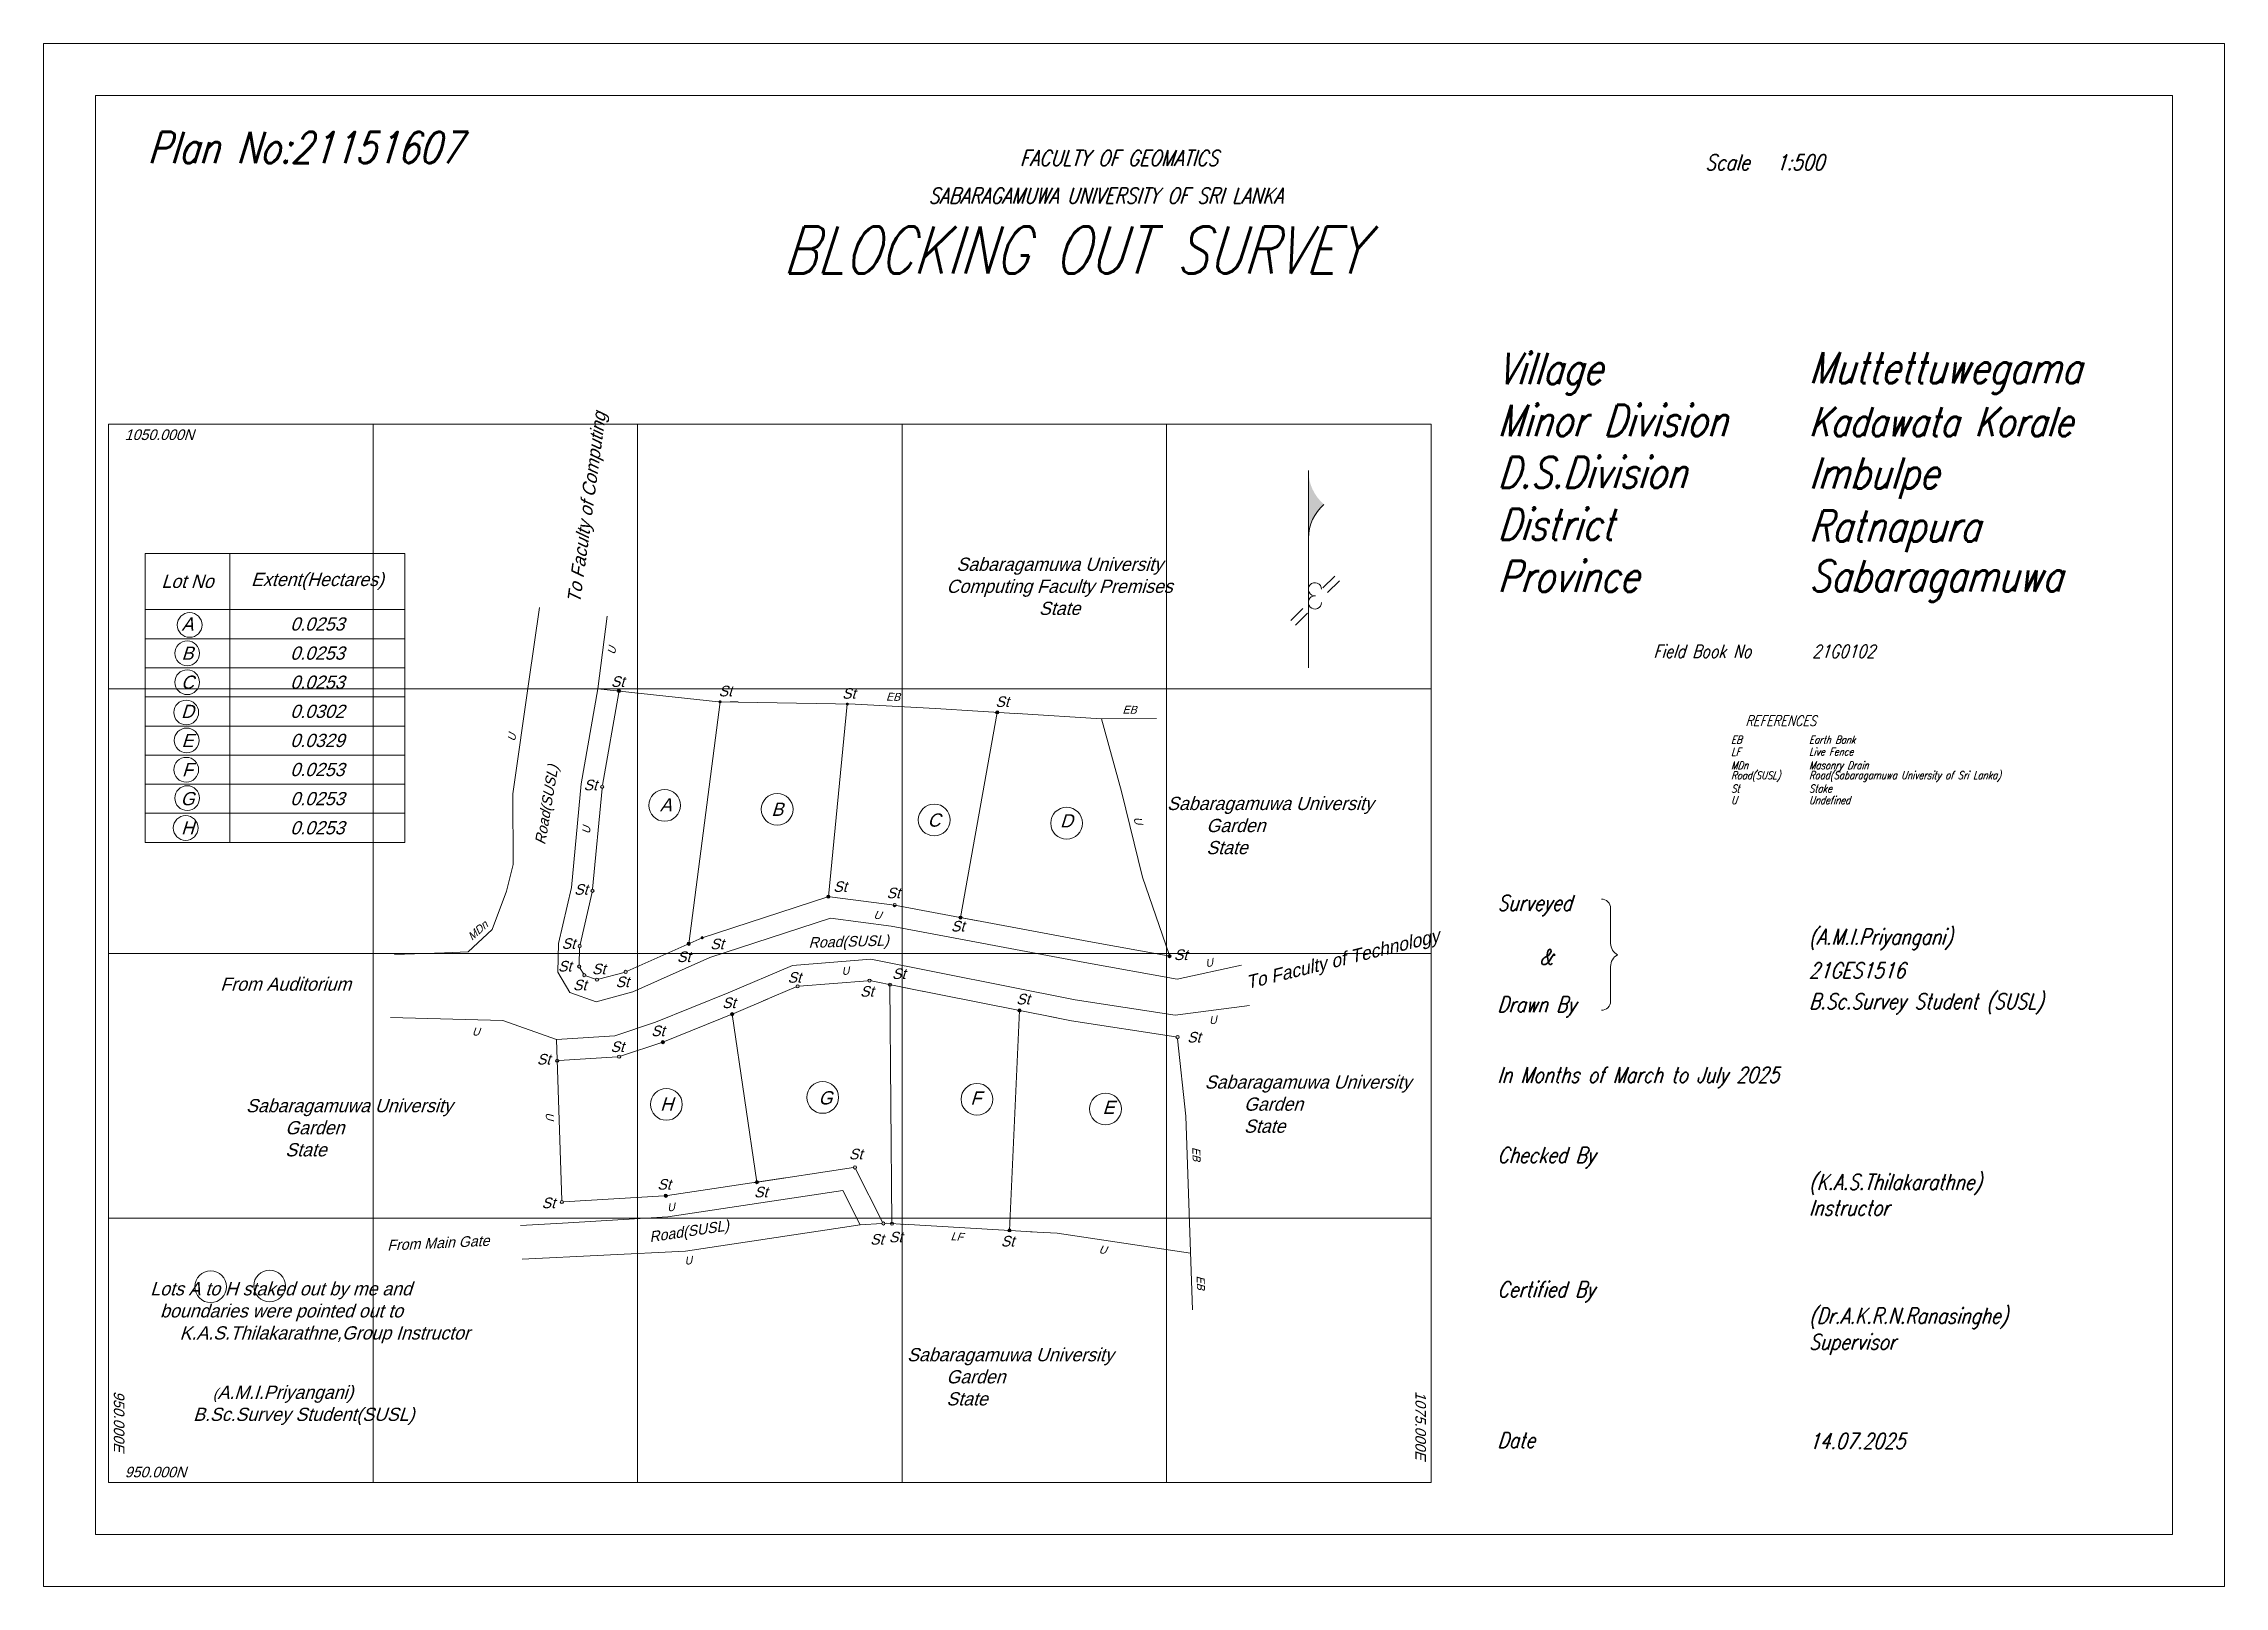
# Paper-space layout 'Layout3' of a CAD drawing. Header units: metres, sheet in millimetres. Extents: x -5 to 415, y -10 to 287.
# The model-space entities are those that its viewports show. They can reach past a viewport. Long polylines and large blocks are cut down to what shows.
import ezdxf

# ---------------------------------------------------------------- set-up
doc = ezdxf.new("R2010")
doc.units = ezdxf.units.M
doc.layers.get('0').update_dxf_attribs({"lineweight": 13})
for name, color, linetype in [('BOUND-OTHER', 7, 'Continuous'), ('Off', 7, 'Continuous'), ('point', 250, 'Continuous')]:
    doc.layers.add(name, color=color, linetype=linetype)
for name, color, linetype, lineweight in [('Boundary', 7, 'Continuous', 13), ('Coordinates', 4, 'Continuous', 5), ('details2', 7, 'Continuous', 13), ('grid', 4, 'Continuous', 5), ('Lot', 1, 'Continuous', 13), ('Lot Circle', 7, 'Continuous', 13), ('St', 7, 'Continuous', 13), ('Template', 7, 'Continuous', 13)]:
    doc.layers.add(name, color=color, linetype=linetype, lineweight=lineweight)
doc.layers.get('Off').off()
doc.styles.add('Boundary', font='ic-romans.shx', dxfattribs={"oblique": 17.499924, "height": 0.75})
doc.styles.add('Boundry Description', font='romans.shx', dxfattribs={"width": 0.8, "oblique": 17.5, "height": 1.5})
doc.styles.add('Direction', font='ic-romans.shx', dxfattribs={"oblique": 17.499924, "height": 1.25})
doc.styles.add('Field Bood', font='romans.shx', dxfattribs={"width": 0.8, "oblique": 17.5, "height": 2.5})
doc.styles.add('Heading', font='romans.shx', dxfattribs={"width": 0.8, "oblique": 17.5, "height": 3})
doc.styles.add('Plan No', font='romans.shx', dxfattribs={"width": 0.8, "oblique": 17.5, "height": 6})
doc.styles.add('Road', font='ic-romans.shx', dxfattribs={"oblique": 17.499924, "height": 1})
doc.styles.add('Surveyed Checked Certified', font='romans.shx', dxfattribs={"width": 0.8, "oblique": 17.5, "height": 3})
doc.styles.add('Topic', font='romans.shx', dxfattribs={"width": 0.8, "oblique": 17.5, "height": 9})
doc.styles.add('Villages.', font='romans.shx', dxfattribs={"width": 0.8, "oblique": 17.5, "height": 6})

# ---------------------------------------------------------------- blocks, each defined once
blk = doc.blocks.new('*T0')
at = {"color": 0, "linetype": 'ByBlock', "lineweight": -2, "transparency": 16777216}
for p, q in [((0, 0), (24.55, 0)), ((0, 0), (0, -27.3)), ((8.01, 0), (8.01, -27.3)), ((24.55, 0), (24.55, -27.3)), ((0, -5.31), (24.55, -5.31)), ((0, -8.06), (24.55, -8.06)), ((0, -10.81), (24.55, -10.81)), ((0, -13.56), (24.55, -13.56)), ((0, -16.31), (24.55, -16.31)), ((0, -19.06), (24.55, -19.06)), ((0, -21.8), (24.55, -21.8)), ((0, -24.55), (24.55, -24.55)), ((0, -27.3), (24.55, -27.3))]:
    blk.add_line(p, q, dxfattribs=at)
at = {"color": 0, "lineweight": 9, "transparency": 16777216, "char_height": 1.25, "attachment_point": 5, "style": 'Direction'}
for s, insert, width in [('Lot No', (4, -2.65), 7.8875), ('Extent(Hectares)', (16.28, -2.65), 16.4221), ('{\\C1;A}', (4, -6.68), 7.8875), ('0.0253', (16.28, -6.68), 16.4221), ('{\\C1;B}', (4, -9.43), 7.8875), ('0.0253', (16.28, -9.43), 16.4221), ('{\\C1;C}', (4, -12.18), 7.8875), ('0.0253', (16.28, -12.18), 16.4221), ('{\\C1;D}', (4, -14.93), 7.8875), ('0.0302', (16.28, -14.93), 16.4221), ('{\\C1;E}', (4, -17.68), 7.8875), ('0.0329', (16.28, -17.68), 16.4221), ('{\\C1;F}', (4, -20.43), 7.8875), ('0.0253', (16.28, -20.43), 16.4221), ('{\\C1;G}', (4, -23.18), 7.8875), ('0.0253', (16.28, -23.18), 16.4221), ('{\\C1;H}', (4, -25.93), 7.8875), ('0.0253', (16.28, -25.93), 16.4221)]:
    blk.add_mtext(s, dxfattribs=dict(at, insert=insert, width=width))

msp = doc.modelspace()

# ---------------------------------------------------------------- hatches: boundary and pattern name
at = {"layer": 'grid', "lineweight": 9, "true_color": 0x000000}
h = msp.add_hatch(color=18, dxfattribs=at)
h.dxf.hatch_style = 1
h.paths.add_polyline_path([(998.38, 1024.79, 1), (998.08, 1024.79, 1)])
h = msp.add_hatch(color=18, dxfattribs=at)
h.dxf.hatch_style = 1
h.paths.add_polyline_path([(1007.94, 1023.77, 1), (1007.64, 1023.77, 1)])
h = msp.add_hatch(color=18, dxfattribs=at)
h.dxf.hatch_style = 1
h.paths.add_polyline_path([(1019.97, 1023.55, 1), (1019.67, 1023.55, 1)])
h = msp.add_hatch(color=18, dxfattribs=at)
h.dxf.hatch_style = 1
h.paths.add_polyline_path([(1004.68, 1000.91, 1), (1004.98, 1000.91, 1)])
h = msp.add_hatch(color=18, dxfattribs=at)
h.dxf.hatch_style = 1
h.paths.add_polyline_path([(1005.95, 1001.48, 1), (1006.25, 1001.48, 1)])
h = msp.add_hatch(color=18, dxfattribs=at)
h.dxf.hatch_style = 1
h.paths.add_polyline_path([(1008.79, 994.26, 1), (1009.09, 994.26, 1)])
at = {"layer": 'St', "lineweight": 9, "true_color": 0x000000}
h = msp.add_hatch(color=18, dxfattribs=at)
h.dxf.hatch_style = 1
h.paths.add_polyline_path([(1033.84, 1022.77), (1034.14, 1022.76, 0.01546), (1034.14, 1022.77, 0.96955)])
h.paths.add_polyline_path([(1033.99, 1022.77), (1033.84, 1022.77, 0.01546), (1033.84, 1022.77, 0.36331), (1033.96, 1022.62)])
h.paths.add_polyline_path([(1034.14, 1022.76), (1033.99, 1022.77), (1033.96, 1022.62, 0.448321)])
h = msp.add_hatch(color=18, dxfattribs=at)
h.dxf.hatch_style = 1
h.paths.add_polyline_path([(999.02, 998.25, 1), (998.72, 998.25, 1)])
h.paths.add_polyline_path([(996.01, 997.51, 1), (996.31, 997.51, 1)])
h.paths.add_polyline_path([(995.11, 997.94, 1), (994.81, 997.94, 1)])
h.paths.add_polyline_path([(994.67, 1000.69, 1), (994.37, 1000.69, 1)])
h.paths.add_polyline_path([(994.63, 998.76, 1), (994.33, 998.76, 1)])
h.paths.add_polyline_path([(995.89, 1005.91, 1), (995.59, 1005.91, 1)])
h.paths.add_polyline_path([(996.5, 1015.74, 1), (996.8, 1015.74, 1)])
h = msp.add_hatch(color=18, dxfattribs=at)
h.dxf.hatch_style = 1
h.paths.add_polyline_path([(1018.18, 1005.36, 1), (1017.88, 1005.36, 1)])
h = msp.add_hatch(color=18, dxfattribs=at)
h.dxf.hatch_style = 1
h.paths.add_polyline_path([(1024.43, 1004.53, 1.029559), (1024.14, 1004.58), (1024.29, 1004.56)], flags=17)
h.paths.add_polyline_path([(1024.44, 1004.56, 1), (1024.14, 1004.56, 1)])
h = msp.add_hatch(color=18, dxfattribs=at)
h.dxf.hatch_style = 1
h.paths.add_polyline_path([(1030.37, 1003.41, 0.046532), (1030.37, 1003.38, 0.911074), (1030.67, 1003.36)])
h.paths.add_polyline_path([(1030.55, 1003.53), (1030.52, 1003.38), (1030.67, 1003.36, 0.046532), (1030.67, 1003.38, 0.36331)])
h.paths.add_polyline_path([(1030.55, 1003.53, 0.411543), (1030.37, 1003.41), (1030.52, 1003.38)])
h = msp.add_hatch(color=18, dxfattribs=at)
h.dxf.hatch_style = 1
h.paths.add_polyline_path([(1050.42, 999.74, 1), (1050.12, 999.74, 1)])
h = msp.add_hatch(color=18, dxfattribs=at)
h.dxf.hatch_style = 1
h.paths.add_polyline_path([(1014.98, 996.89, 1), (1015.28, 996.89, 1)])
h.paths.add_polyline_path([(1021.77, 997.43, 1), (1022.07, 997.43, 1)])
h.paths.add_polyline_path([(1023.85, 997.04), (1023.7, 997.07, 0.049103), (1023.7, 997.04, 0.416689), (1023.85, 996.89)])
h.paths.add_polyline_path([(1023.7, 997.07), (1023.85, 997.04), (1023.99, 997.01, 0.049103), (1024, 997.04, 0.906391)])
h.paths.add_polyline_path([(1023.99, 997.01), (1023.85, 997.04), (1023.85, 996.89, 0.355453)])
h = msp.add_hatch(color=18, dxfattribs=at)
h.dxf.hatch_style = 1
h.paths.add_polyline_path([(1035.94, 994.64), (1036.24, 994.58, 0.049103), (1036.24, 994.61, 0.906391)])
h.paths.add_polyline_path([(1036.24, 994.58), (1036.09, 994.61), (1036.08, 994.46, 0.370664)])
h.paths.add_polyline_path([(1035.94, 994.64, 0.049103), (1035.94, 994.61, 0.401003), (1036.08, 994.46), (1036.09, 994.61)])
h = msp.add_hatch(color=18, dxfattribs=at)
h.dxf.hatch_style = 1
h.paths.add_polyline_path([(1050.88, 992.09, 1), (1051.18, 992.09, 1)])
h.paths.add_polyline_path([(1024.04, 974.47), (1024.19, 974.47, 0.433836), (1024.04, 974.62)])
h.paths.add_polyline_path([(1023.89, 974.48), (1024.04, 974.47), (1024.04, 974.62, 0.39486)])
h.paths.add_polyline_path([(1023.89, 974.48, 1), (1024.19, 974.47)])
h.paths.add_polyline_path([(1023.08, 974.48, 1), (1023.38, 974.48, 1)])
h.paths.add_polyline_path([(1020.39, 979.78, 1), (1020.69, 979.78, 1)])
h.paths.add_polyline_path([(992.69, 976.51, 1), (992.99, 976.51, 1)])
h = msp.add_hatch(color=18, dxfattribs=at)
h.dxf.hatch_style = 1
h.paths.add_polyline_path([(1002.38, 991.62), (1002.52, 991.67, 0.824455), (1002.23, 991.62, 0.080742), (1002.24, 991.57)])
h = msp.add_hatch(color=18, dxfattribs=at)
h.dxf.hatch_style = 1
h.paths.add_polyline_path([(1002.24, 991.57, 0.850581), (1002.53, 991.62, 0.096218), (1002.52, 991.67), (1002.38, 991.62)])
h = msp.add_hatch(color=18, dxfattribs=at)
h.dxf.hatch_style = 1
h.paths.add_polyline_path([(1002.81, 977.1, 1), (1002.51, 977.1, 1)])
h = msp.add_hatch(color=18, dxfattribs=at)
h.dxf.hatch_style = 1
h.paths.add_polyline_path([(1011.43, 978.39, 0.037114), (1011.42, 978.41), (1011.13, 978.37, 0.927933)])
h.paths.add_polyline_path([(1011.25, 978.54), (1011.28, 978.39), (1011.42, 978.41, 0.413571)])
h.paths.add_polyline_path([(1011.25, 978.54, 0.372015), (1011.13, 978.39, 0.03738), (1011.13, 978.37), (1011.28, 978.39)])
h = msp.add_hatch(color=18, dxfattribs=at)
h.dxf.hatch_style = 1
h.paths.add_polyline_path([(1035.15, 973.98, 0.410478), (1035, 973.84), (1035.15, 973.83)])
h.paths.add_polyline_path([(1035.15, 973.98), (1035.15, 973.83), (1035.3, 973.82, 0.014522), (1035.3, 973.83, 0.401003)])
h.paths.add_polyline_path([(1035.3, 973.82), (1035.15, 973.83), (1035, 973.84, 0.014522), (1035, 973.83, 0.971373)])
at = {"layer": 'Template', "lineweight": 9, "true_color": 0x000000}
h = msp.add_hatch(color=18, dxfattribs=at)
h.dxf.hatch_style = 1
h.paths.add_polyline_path([(992.41, 989.71, 0.404545), (992.55, 989.86, 0.423948), (992.4, 990.01)], flags=0)
h.paths.add_polyline_path([(992.25, 989.86, 1), (992.55, 989.86, 1)])
h.paths.add_polyline_path([(998.1, 990.24, 1), (998.4, 990.24, 1)])

# ---------------------------------------------------------------- linework, layer by layer
at = {"lineweight": 13}
for p, q in [((990.72, 1032.69), (989.73, 1025.7)), ((997.12, 1031.87), (996.24, 1025)), ((989.73, 1025.7), (988.22, 1015.07)), ((994.67, 1016.01), (996.24, 1025)), ((996.24, 1025), (1007.64, 1023.78)), ((1007.64, 1023.78), (1020.57, 1023.54)), ((1020.57, 1023.54), (1028.15, 1023.13)), ((1028.15, 1023.13), (1036.15, 1022.63)), ((1035.86, 1022.65), (1043.85, 1022.15)), ((1043.85, 1022.15), (1049.03, 1022.18)), ((1043.85, 1022.15), (1045.74, 1015.28)), ((988.22, 1015.07), (988.24, 1008.39)), ((993.76, 1006.24), (994.67, 1016.01)), ((1045.74, 1015.28), (1047.73, 1007.19)), ((988.24, 1008.39), (987.61, 1005.89)), ((987.61, 1005.89), (986.25, 1002.26)), ((992.53, 1000.94), (993.76, 1006.24)), ((1047.73, 1007.19), (1050.23, 999.88)), ((986.25, 1002.26), (984, 1000.14)), ((1018.23, 1003.32), (1006.82, 999.61)), ((1023.97, 1002.58), (1018.23, 1003.32)), ((1042.27, 999.14), (1023.97, 1002.58)), ((981.76, 1000.04), (977.02, 999.91)), ((984, 1000.14), (981.76, 1000.04)), ((992.46, 998.23), (992.53, 1000.94)), ((993.6, 996.3), (992.46, 998.23)), ((1006.82, 999.61), (999.54, 996.36)), ((1008.55, 996.26), (1014.65, 998.86)), ((1014.65, 998.86), (1022.04, 999.44)), ((1022.04, 999.44), (1041.35, 995.6)), ((1051.01, 997.58), (1042.27, 999.14)), ((1057.09, 998.88), (1051.01, 997.58)), ((996.08, 995.42), (993.6, 996.3)), ((999.54, 996.36), (996.08, 995.42)), ((1001.69, 993.49), (1008.55, 996.26)), ((1041.35, 995.6), (1050.81, 994.15)), ((976.64, 993.95), (987.25, 993.66)), ((987.25, 993.66), (992.34, 991.86)), ((997.86, 992.22), (1001.69, 993.49)), ((1050.81, 994.15), (1057.84, 995.09)), ((992.34, 991.86), (997.86, 992.22)), ((1051.04, 991.94), (1051.82, 984.61)), ((1051.82, 984.61), (1052.43, 966.34)), ((1002.87, 975.1), (1019.4, 977.59)), ((1019.4, 977.59), (1021.03, 974.34)), ((992.91, 974.51), (1002.87, 975.1)), ((1021.03, 974.34), (1004.52, 971.87)), ((1023.08, 974.47), (1021.03, 974.34)), ((1023.57, 974.5), (1023.38, 974.49)), ((1025.3, 974.4), (1023.57, 974.5)), ((1037.29, 973.7), (1025.11, 974.41)), ((1039.64, 973.57), (1037.13, 973.71)), ((1052.25, 971.69), (1039.64, 973.57)), ((1004.52, 971.87), (989.1, 971.1))]:
    msp.add_line(p, q, dxfattribs=at)
for p, q in [((998.48, 1024.76), (998.57, 1024.75)), ((1008.76, 1023.76), (1009.49, 1023.75))]:
    msp.add_line(p, q)
at = {"linetype": 'Continuous', "lineweight": 13}
msp.add_line((992.34, 991.86), (992.84, 976.66), dxfattribs=at)
at = {"lineweight": 9}
msp.add_line((988.94, 974.3), (992.91, 974.51), dxfattribs=at)
at = {"layer": 'BOUND-OTHER', "color": 3, "lineweight": 9}
msp.add_line((1018.32, 1003.31), (1018.32, 1003.33), dxfattribs=at)
at = {"layer": 'grid', "lineweight": 9}
for p, q in [((950, 1050), (950, 950)), ((950, 1050), (1075, 1050)), ((975, 1050), (975, 950)), ((1000, 1050), (1000, 950)), ((1025, 1050), (1025, 974.42)), ((1050, 1050), (1050, 950)), ((1075, 1050), (1075, 950)), ((950, 1025), (998.1, 1025)), ((997.27, 1025), (1075, 1025)), ((950, 1000), (1075, 1000)), ((950, 975), (1075, 975)), ((1025, 974.42), (1025, 950)), ((950, 950), (1075, 950))]:
    msp.add_line(p, q, dxfattribs=at)
at = {"layer": 'grid', "color": 1, "lineweight": 13}
msp.add_lwpolyline([(1008.94, 994.26), (1011.28, 978.39)], dxfattribs=at)
at = {"layer": 'Lot', "lineweight": 13}
for p, q in [((996.68, 1015.89), (998.21, 1024.64)), ((995.75, 1006.06), (996.64, 1015.59)), ((994.56, 1000.84), (995.71, 1005.77)), ((1017.89, 1005.31), (1006.1, 1001.48)), ((1024.29, 1004.56), (1018.18, 1005.34)), ((1032.14, 1003.08), (1024.29, 1004.56)), ((1042.63, 1001.11), (1030.67, 1003.36)), ((994.48, 998.91), (994.52, 1000.54)), ((1004.69, 1000.85), (999.01, 998.31)), ((1006.1, 1001.48), (1004.97, 1000.98)), ((1050.13, 999.77), (1042.63, 1001.11)), ((994.88, 998.07), (994.55, 998.63)), ((996.02, 997.56), (995.1, 997.89)), ((998.72, 998.21), (996.31, 997.55)), ((1011.88, 995.51), (1014.99, 996.83)), ((1015.28, 996.9), (1021.77, 997.41)), ((1022.07, 997.4), (1027.04, 996.41)), ((1025, 996.81), (1039.62, 993.91)), ((1002.38, 991.62), (1009.32, 994.42)), ((1038.97, 994.03), (1041, 993.63)), ((1041, 993.63), (1050.88, 992.11)), ((998.39, 990.28), (1002.38, 991.62)), ((992.55, 989.87), (998.1, 990.23)), ((1010.91, 978.33), (1020.39, 979.76)), ((1020.6, 979.64), (1023.16, 974.61)), ((992.99, 976.52), (1002.51, 977.09)), ((1002.81, 977.12), (1013.94, 978.79))]:
    msp.add_line(p, q, dxfattribs=at)
at = {"layer": 'Lot', "color": 1, "lineweight": 13}
msp.add_line((1030.52, 1003.38), (1033.99, 1022.77), dxfattribs=at)
at = {"layer": 'Lot', "linetype": 'Continuous', "lineweight": 13}
msp.add_line((1009.32, 994.42), (1012.35, 995.71), dxfattribs=at)
at = {"layer": 'Lot', "color": 1, "lineweight": 13}
for points in [[(1004.83, 1000.91), (1007.79, 1023.78)], [(1019.82, 1023.55), (1018.03, 1005.36)]]:
    msp.add_lwpolyline(points, dxfattribs=at)
at = {"layer": 'Lot', "lineweight": 13}
for centre, radius in [((957.66, 1031.03), 1.17), ((957.43, 1028.35), 1.17), ((957.43, 1025.62), 1.17), ((957.34, 1022.76), 1.17), ((957.38, 1020.12), 1.17), ((957.34, 1017.35), 1.17), ((957.43, 1014.67), 1.17), ((1002.56, 1013.98), 1.5), ((1013.19, 1013.61), 1.5), ((1028.03, 1012.61), 1.5), ((957.29, 1011.85), 1.17), ((1040.54, 1012.3), 1.5), ((1017.5, 986.39), 1.5), ((1032.07, 986.22), 1.5), ((1002.72, 985.73), 1.5), ((1044.22, 985.3), 1.5), ((959.65, 968.51), 1.5), ((965.22, 968.58), 1.5)]:
    msp.add_circle(centre, radius, dxfattribs=at)
at = {"layer": 'point', "lineweight": 9}
for centre in [(998.23, 1024.79), (1033.99, 1022.77), (996.65, 1015.74), (995.74, 1005.91), (1018.03, 1005.36), (1024.29, 1004.56), (1030.52, 1003.38), (994.52, 1000.69), (1004.83, 1000.91), (1050.27, 999.74), (994.48, 998.76), (994.96, 997.94), (996.16, 997.51), (998.87, 998.25), (1021.92, 997.43), (1015.13, 996.89), (1023.85, 997.04), (1008.94, 994.26), (1036.09, 994.61), (1002.38, 991.62), (1051.03, 992.09), (992.4, 989.86), (998.25, 990.24), (1020.54, 979.78), (1002.66, 977.1), (1011.28, 978.39), (992.84, 976.51), (1023.23, 974.48), (1024.04, 974.47), (1035.15, 973.83)]:
    msp.add_circle(centre, 0.15, dxfattribs=at)
at = {"layer": 'St', "color": 1, "lineweight": 13}
for p, q in [((1023.85, 997.04), (1024.04, 974.47)), ((1036.09, 994.61), (1035.15, 973.83))]:
    msp.add_line(p, q, dxfattribs=at)

# ---------------------------------------------------------------- block references
msp.add_blockref('*T0', (953.45, 1037.79))

# ---------------------------------------------------------------- texts
at = {"lineweight": 13, "oblique": 17.4999}
for s, height, rotation, style, p in [('To Faculty of Computing', 1.25, 82.2462, 'Direction', (994.56, 1033.01)), ('U', 0.75, 79.4361, 'Boundary', (997.86, 1028.19)), ('St', 1, 359.9999, 'Road', (997.47, 1025.18)), ('St', 1, 359.9999, 'Road', (1007.65, 1024.28)), ('St', 1, 359.9999, 'Road', (1019.32, 1024.06)), ('EB', 0.75, 358.7646, 'Boundary', (1023.47, 1023.88)), ('St', 1, 359.9999, 'Road', (1033.81, 1023.28)), ('EB', 0.75, 358.7646, 'Boundary', (1045.82, 1022.66)), ('U', 0.75, 79.4361, 'Boundary', (988.41, 1019.99)), ('Road(SUSL)', 1, 80.5287, 'Road', (991.26, 1010.21)), ('St', 1, 359.9999, 'Road', (994.89, 1015.41)), ('U', 0.75, 84.6887, 'Boundary', (995.49, 1011.26)), ('U', 0.75, 283.8034, 'Boundary', (1046.86, 1012.82)), ('St', 1, 359.9999, 'Road', (994, 1005.54)), ('St', 1, 359.9999, 'Road', (1018.49, 1005.81)), ('St', 1, 359.9999, 'Road', (1023.52, 1005.21)), ('U', 0.75, 352.681, 'Boundary', (1022.27, 1003.3)), ('MDn', 0.75, 41.8694, 'Boundary', (984.35, 1001.17)), ('Road(SUSL)', 1, 1.6379, 'Road', (1016.16, 1000.52)), ('St', 1, 359.9999, 'Road', (1029.61, 1002.07)), ('To Faculty of Technology', 1.25, 13.8601, 'Direction', (1057.63, 996.62)), ('St', 1, 359.9999, 'Road', (992.82, 1000.43)), ('St', 1, 359.9999, 'Road', (1003.72, 999.18)), ('St', 1, 359.9999, 'Road', (1006.86, 1000.39)), ('St', 1, 359.9999, 'Road', (1050.68, 999.37)), ('From Auditorium', 1.25, 359.9999, 'Direction', (960.55, 996.47)), ('St', 1, 359.9999, 'Road', (992.47, 998.29)), ('St', 1, 359.9999, 'Road', (995.68, 998.03)), ('St', 1, 359.9999, 'Road', (997.91, 996.81)), ('St', 1, 359.9999, 'Road', (1014.17, 997.23)), ('U', 0.75, 7.6553, 'Boundary', (1019.32, 997.93)), ('St', 1, 359.9999, 'Road', (1024.04, 997.58)), ('U', 0.75, 12.1091, 'Boundary', (1053.73, 998.67)), ('St', 1, 359.9999, 'Road', (993.89, 996.51)), ('St', 1, 359.9999, 'Road', (1007.98, 994.83)), ('St', 1, 359.9999, 'Road', (1021.02, 995.91)), ('St', 1, 359.9999, 'Road', (1035.78, 995.18)), ('U', 0.75, 7.6452, 'Boundary', (1054.05, 993.28)), ('U', 0.75, 357.7432, 'Boundary', (984.34, 992.25)), ('St', 1, 359.9999, 'Road', (997.43, 990.68)), ('St', 1, 359.9999, 'Road', (1001.27, 992.18)), ('St', 1, 359.9999, 'Road', (1051.93, 991.58)), ('St', 1, 359.9999, 'Road', (990.47, 989.5)), ('U', 0.75, 271.8978, 'Boundary', (991.32, 984.98)), ('St', 1, 359.9999, 'Road', (1019.97, 980.54)), ('EB', 0.75, 271.9193, 'Boundary', (1052.42, 981.7)), ('St', 1, 359.9999, 'Road', (1001.86, 977.68)), ('St', 1, 359.9999, 'Road', (1011, 976.95)), ('St', 1, 359.9999, 'Road', (990.93, 975.93)), ('U', 0.75, 8.5392, 'Boundary', (1002.84, 975.6)), ('From Main Gate', 1, 2.7057, 'Road', (976.35, 971.92)), ('Road(SUSL)', 1, 8.4597, 'Road', (1001.17, 972.71)), ('St', 1, 359.9999, 'Road', (1021.97, 972.49)), ('St', 1, 359.9999, 'Road', (1023.75, 972.7)), ('LF', 0.75, 356.6721, 'Boundary', (1029.57, 972.91)), ('St', 1, 359.9999, 'Road', (1034.32, 972.31)), ('U', 0.75, 8.4884, 'Boundary', (1004.48, 970.56)), ('U', 0.75, 351.5561, 'Boundary', (1043.55, 971.69)), ('EB', 0.75, 271.9193, 'Boundary', (1052.83, 969.55))]:
    msp.add_text(s, height=height, rotation=rotation, dxfattribs=dict(at, style=style)).set_placement(p)
at = {"layer": 'Coordinates', "lineweight": 9, "style": 'Road', "oblique": 17.4999}
for s, rotation, p in [('1050.000N', 359.9999, (951.52, 1048.5)), ('950.000E', 269.9999, (950.5, 958.66)), ('1075.000E', 269.9999, (1073.51, 958.65)), ('950.000N', 359.9999, (951.52, 950.5))]:
    msp.add_text(s, height=1, rotation=rotation, dxfattribs=at).set_placement(p)
at = {"layer": 'Lot', "lineweight": 13, "style": 'Direction', "oblique": 17.4999}
for s, p in [('A', (1002.09, 1013.41)), ('B', (1012.64, 1012.99)), ('C', (1027.4, 1011.97)), ('D', (1039.92, 1011.9)), ('H', (1002.13, 985.14)), ('G', (1017.09, 985.73)), ('F', (1031.45, 985.71)), ('E', (1043.94, 984.83))]:
    msp.add_text(s, height=1.25, rotation=359.9999, dxfattribs=at).set_placement(p)
at = {"layer": 'Lot', "lineweight": 13, "attachment_point": 1, "style": 'Direction'}
for s, width, insert, char_height in [('Lots A to H staked out by me and\\P  boundaries were pointed out to\\P      K.A.S.Thilakarathne,Group Instructor', 151.0198, (953.93, 968.94), 1.25), ('       \\P     ({\\H1.25x;A.M.I.Priyangani)\\PB.Sc.Survey Student(SUSL)}', 41.209, (957.99, 960.83), 1)]:
    msp.add_mtext_dynamic_manual_height_columns(s, width=width, gutter_width=6.25, heights=[0], dxfattribs=dict(at, insert=insert, char_height=char_height))
at = {"layer": 'Lot Circle', "lineweight": 13, "char_height": 1.25, "attachment_point": 1, "style": 'Direction'}
for s, width, heights, insert in [('\\pxqc;Sabaragamuwa University\\PComputing Faculty Premises\\PState', 29.1465, [0], (1025.3, 1037.39)), ('Sabaragamuwa University\\P        Garden\\P        State', 93.584, [0], (1050.03, 1014.79)), ('Sabaragamuwa University\\P        Garden\\P        State', 93.584, [7.03], (1053.59, 988.47)), ('Sabaragamuwa University\\P        Garden\\P        State', 93.584, [0], (962.98, 986.24)), ('Sabaragamuwa University\\P        Garden\\P        State', 93.584, [0], (1025.46, 962.71))]:
    msp.add_mtext_dynamic_manual_height_columns(s, width=width, gutter_width=6.25, heights=heights, dxfattribs=dict(at, insert=insert))

psp = doc.layouts.new('Layout3')

# ---------------------------------------------------------------- hatches: boundary and pattern name
at = {"lineweight": 13}
h = psp.add_hatch(color=256, dxfattribs=at)
h.dxf.hatch_style = 1
h.paths.add_polyline_path([(241.59, 198.3, -0.219637), (238.59, 204.8), (238.59, 191.8, -0.219637)])

# ---------------------------------------------------------------- linework, layer by layer
psp.add_line((238.59, 204.8), (238.59, 166.8), dxfattribs=at)
psp.add_arc((247.13, 191.8), 8.54, 130.4497, 180, dxfattribs=at)
at = {"layer": 'Boundary'}
for p, q in [((243.68, 184.51), (241.38, 182.21)), ((244.58, 183.61), (242.28, 181.31)), ((237.51, 178.26), (235.21, 175.97)), ((238.41, 177.37), (236.11, 175.07))]:
    psp.add_line(p, q, dxfattribs=at)
for centre, start, end in [((239.85, 181.94), 0.4107, 274.8693), ((239.85, 179.41), 89.5929, 0)]:
    psp.add_arc(centre, 1.27, start, end, dxfattribs=at)
at = {"layer": 'details2', "lineweight": 13}
psp.add_lwpolyline([(295.04, 100.9, 0.414214), (296.79, 102.64), (296.79, 103.47, 0.001503), (296.79, 103.47), (296.79, 109.32), (296.79, 109.32, -0.274795), (298.13, 111.6, -0.283246), (296.79, 113.78), (296.79, 113.78), (296.79, 119.68, 0.00133), (296.79, 119.68), (296.79, 120.56, 0.414214), (295.04, 122.3)], format="xyb", dxfattribs=at)
at = {"layer": 'Template', "lineweight": 13}
for p, q in [((405, 277), (5, 277)), ((5, 277), (5, 0)), ((405, 0), (405, 277)), ((5, 0), (405, 0))]:
    psp.add_line(p, q, dxfattribs=at)
for points in [[(-5, -10), (415, -10), (415, 287), (-5, 287)], [(5, 0), (405, 0), (405, 277), (5, 277)]]:
    psp.add_lwpolyline(points, close=True, dxfattribs=at)

# ---------------------------------------------------------------- texts
at = {"lineweight": 13, "attachment_point": 1}
for s, width, gutter_width, heights, insert, char_height, style in [('FACULTY OF GEOMATICS', 800, 30, [3], (183.03, 266.47), 3, 'Heading'), ('Scale^I 1:500', 208.133, 30, [0], (315, 265.65), 3, 'Heading'), ('SABARAGAMUWA UNIVERSITY OF SRI LANKA', 800, 30, [0], (165.43, 259.24), 3, 'Heading'), ('BLOCKING OUT SURVEY', 800, 90, [16.89], (137.38, 251.77), 9, 'Topic'), ('Village      ', 117.4698, 60, [0], (275, 227.46), 6, 'Villages.'), ('Muttettuwegama', 142.5302, 60, [0], (335, 227.61), 6, 'Villages.'), ('Minor Division', 117.4698, 60, [0], (275, 217.46), 6, 'Villages.'), ('Kadawata Korale', 142.5302, 60, [0], (335, 217), 5.6, 'Villages.'), ('D.S.Division  ', 117.4698, 60, [0], (275, 207.46), 6, 'Villages.'), ('Imbulpe', 142.5302, 60, [0], (335, 207.34), 6, 'Villages.'), ('District     ', 117.4698, 60, [0], (275, 197.46), 6, 'Villages.'), ('Ratnapura', 142.5302, 60, [0], (335, 197.13), 6, 'Villages.'), ('Province    ', 117.4698, 60, [0], (275, 187.46), 6, 'Villages.'), ('Sabaragamuwa', 142.5302, 60, [0], (335, 187.55), 6, 'Villages.'), ('EB', 142.5302, 15, [0], (320, 153.74), 1.5, 'Boundry Description'), ('LF', 142.5302, 15, [0], (320, 151.42), 1.5, 'Boundry Description'), ('Earth Bank', 142.5302, 15, [0], (335, 153.75), 1.5, 'Boundry Description'), ('Live Fence', 142.5302, 15, [0], (335, 151.43), 1.5, 'Boundry Description'), ('MDn', 142.5302, 15, [0], (320, 148.82), 1.5, 'Boundry Description'), ('Road(SUSL)', 142.5302, 15, [0], (320, 146.89), 1.5, 'Boundry Description'), ('Masonry Drain', 142.5302, 15, [0], (335, 148.82), 1.5, 'Boundry Description'), ('Road(Sabaragamuwa University of Sri Lanka) ', 142.5302, 15, [0], (335, 146.91), 1.5, 'Boundry Description'), ('St', 142.5302, 15, [0], (320, 144.34), 1.5, 'Boundry Description'), ('Stake', 142.5302, 15, [0], (334.99, 144.34), 1.5, 'Boundry Description'), ('U', 142.5302, 15, [0], (320, 142.1), 1.5, 'Boundry Description'), ('Undefined', 142.5302, 15, [0], (335, 142.1), 1.5, 'Boundry Description')]:
    psp.add_mtext_dynamic_manual_height_columns(s, width=width, gutter_width=gutter_width, heights=heights, dxfattribs=dict(at, insert=insert, char_height=char_height, style=style))
at = {"layer": 'details2', "lineweight": 13, "attachment_point": 1}
for s, width, gutter_width, heights, insert, char_height, style in [('Plan No:21151607', 172.9263, 60, [0], (15, 270), 6, 'Plan No'), ('Field Book No', 254, 25, [0], (305, 171.27), 2.5, 'Field Bood'), ('21G0102', 254, 25, [0], (335.61, 171.27), 2.5, 'Field Bood'), ('REFERENCES', 260, 20, [0], (322.75, 157.64), 2, 'Boundry Description'), ('Surveyed', 117.4698, 30, [0], (275, 123.08), 3, 'Surveyed Checked Certified'), ('(A.M.I.Priyangani)', 60.185, 30, [0], (334.98, 116.57), 3, 'Surveyed Checked Certified'), ('\\pxqc;&', 34.8577, 30, [5.56], (266.97, 112.69), 3, 'Surveyed Checked Certified'), ('\\pxt4;21GES1516', 142.5302, 30, [0], (334.98, 110.08), 3, 'Surveyed Checked Certified'), ('Drawn By', 117.4698, 30, [0], (274.97, 103.56), 3, 'Surveyed Checked Certified'), ('B.Sc.Survey Student (SUSL)', 142.5302, 30, [0], (335, 104.15), 3, 'Surveyed Checked Certified'), ('In Months of March to July 2025', 260, 30, [0], (275, 89.97), 3, 'Surveyed Checked Certified'), ('Checked By', 117.4698, 30, [0], (275, 74.53), 3, 'Surveyed Checked Certified'), ('(K.A.S.Thilakarathne)', 142.5302, 30, [0], (335.03, 69.36), 3, 'Surveyed Checked Certified'), ('Instructor', 142.5302, 30, [0], (335, 64.37), 3, 'Surveyed Checked Certified'), ('Certified By', 117.4698, 30, [0], (275, 48.69), 3, 'Surveyed Checked Certified'), ('(Dr.A.K.R.N.Ranasinghe)', 142.5302, 30, [0], (335.02, 43.6), 3, 'Surveyed Checked Certified'), ('Supervisor', 142.5302, 30, [0], (335, 38.57), 3, 'Surveyed Checked Certified'), ('Date', 117.4698, 30, [0], (275, 19.65), 3, 'Surveyed Checked Certified'), ('14.07.2025', 117.4698, 30, [0], (335, 19.48), 3, 'Surveyed Checked Certified')]:
    psp.add_mtext_dynamic_manual_height_columns(s, width=width, gutter_width=gutter_width, heights=heights, dxfattribs=dict(at, insert=insert, char_height=char_height, style=style))

# ---------------------------------------------------------------- viewports
at = {"layer": 'Off', "lineweight": 9, "view_target_point": (1013.38, 1000.32)}
psp.add_viewport(center=(152.07, 117.36), size=(300.67, 220.1935), view_center_point=(7.56, 2.38), view_height=108.0563, dxfattribs=at)

doc.saveas('drawing.dxf')
